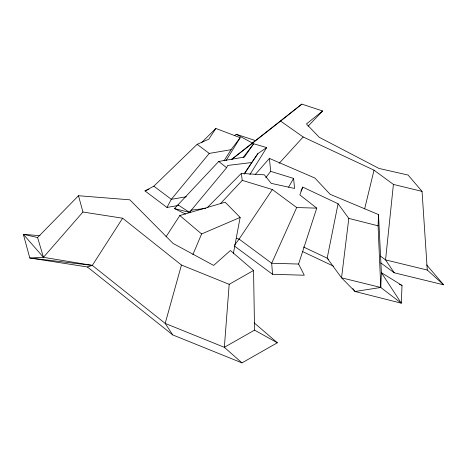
<?xml version="1.0" encoding="UTF-8"?>
<svg xmlns="http://www.w3.org/2000/svg" width="467" height="467" viewBox="0 0 467 467"><rect width="100%" height="100%" fill="white"/><g stroke="black" fill="none" stroke-linecap="round" stroke-linejoin="round"><path stroke-width="0.7" d="M378.515 214.587L381.381 272.687L402.023 285.43L401.322 303.188L380.78 287.479L378.077 225.812L378.515 214.587L330.122 194.295L314.875 178.026L269.412 158.412L255.128 174.652M352.883 288.583L355.002 291.478L380.78 287.479L381.381 272.687L401.322 303.188L355.002 291.478L341.546 277.812L327.174 258.169L303.509 247.008M229.186 284.327L181.447 265.04L122.634 218.212L92.303 265.384L87.393 266.972L29.8 257.988L23.35 234.346L37.599 237.51L78.485 195.726L129.844 199.818L173.07 243.435L213.658 265.414L230.389 250.516L253.558 270.469L229.186 284.327L224.347 347.308L241.982 362.882L277.334 342.778L254.194 322.855M231.527 159.597L280.603 121.099L303.171 136.977L374.02 170.181L393.407 184.418L385.561 259.891L394.241 272.792L443.65 284.812L426.651 264.917M189.906 212.432L190.075 211.008M300.917 191.056L302.774 187.104L338.079 203.758L348.802 218.41L341.546 277.812L380.78 287.479M233.319 253.779L240.143 217.429L225.182 202.205L179.795 215.544L165.983 236.857M338.079 203.758L327.174 258.169L328.727 259.617M364.645 208.889L374.02 170.181M181.447 265.04L165.19 323.409L172.72 334.909L241.982 362.882M234.65 246.214L272.541 274.281L304.28 275.232L298.576 264.048L316.749 208.142L299.861 194.926L302.774 187.104M192.883 254.568L201.616 233.949L240.143 217.429M316.749 208.142L296.685 207.541L271.689 263.242L272.541 274.281M253.674 143.748L244.381 157.064L218.743 161.448L174.454 208.58L189.468 212.392L226.606 167.723L227.721 165.441L251.707 162.534L257.877 153.625L266.71 147.584L253.674 143.748L243.12 157.542M215.83 128.443L208.837 139.178L197.144 144.332L153.841 186.164L145.004 190.939L166.941 207.436L171.325 199.31L209.234 153.421L231.072 149.697L240.201 137.701L215.83 128.443L201.522 142.657M288.588 187.191L293.585 178.412L270.685 171.354L269.412 158.412M226.057 160.537L240.201 137.701M249.892 174.594L266.71 147.584M224.032 160.753L231.072 149.697M244.317 174.01L257.877 153.625M244.089 173.946L251.707 162.534M296.685 207.541L272.372 189.532L239.098 239.098L234.487 245.228M265.787 177.629L270.685 171.354M277.334 342.778L254.544 330.134L224.347 347.308L165.19 323.409L92.303 265.384L29.8 257.988L43.449 257.317L82.933 212.024L78.485 195.726M279.138 163.345L303.171 136.977M220.494 203.589L242.256 180.361L241.311 173.415L264.363 174.833L271.204 183.368L294.572 188.452L293.585 178.412M308.097 126.172L322.656 110.971L301.828 104.118L231.369 159.562M207.511 207.395L241.311 173.415M234.574 135.617L236.261 134.262L255.607 140.631M280.603 121.099L301.828 104.118M322.656 110.971L306.428 123.953L319.224 137.28L378.994 168.441L408.088 175.049L422.051 191.388L427.282 270.043L443.65 284.812M145.004 190.939L148.985 189.188M186.397 196.741L171.325 199.31L153.841 186.164M166.941 207.436L178.271 205.503M190.88 210.203L205.947 208.381M298.576 264.048L271.689 263.242L239.098 239.098L236.314 238.252M39.987 235.672L23.35 234.346L43.449 257.317L92.303 265.384M82.933 212.024L122.634 218.212M393.407 184.418L422.051 191.388M427.282 270.043L385.561 259.891L380.377 256.085M348.802 218.41L378.077 225.812M242.256 180.361L272.372 189.532M399.338 284.304L402.023 285.43M302.546 251.555L333.438 266.126M174.454 208.58L185.557 214.061M236.261 134.262L252.162 142.92M178.085 204.92L189.468 212.392M380.745 262.88L394.241 272.792M197.144 144.332L209.234 153.421M218.743 161.448L226.606 167.723M87.393 266.972L172.72 334.909M179.795 215.544L201.616 233.949M37.599 237.51L43.449 257.317M253.558 270.469L254.544 330.134"/></g></svg>
